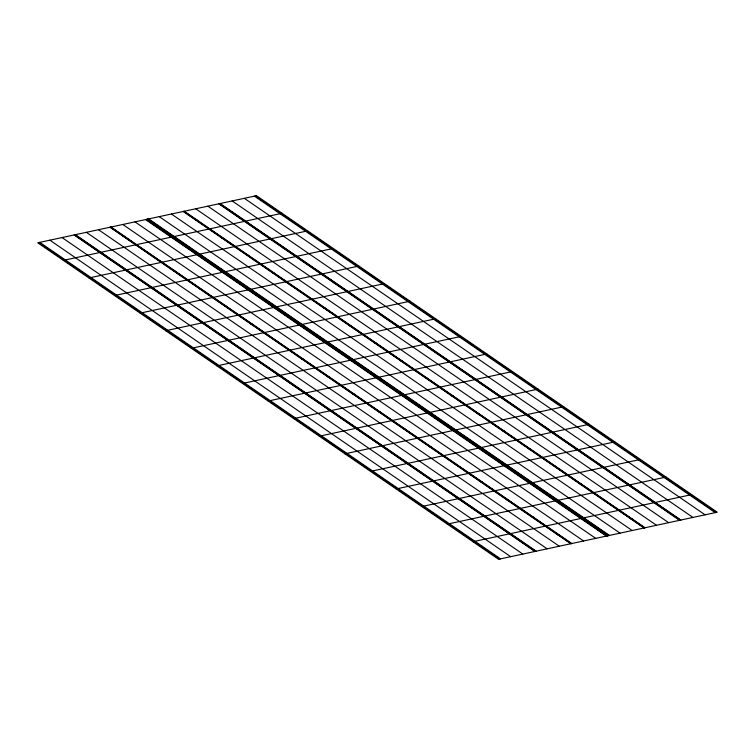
<?xml version="1.0" encoding="UTF-8"?>
<svg xmlns="http://www.w3.org/2000/svg" width="755" height="755" viewBox="0 0 755 755"><rect width="100%" height="100%" fill="white"/><g stroke="black" fill="none" stroke-linecap="round" stroke-linejoin="round"><path stroke-width="1.13" d="M87.174 243.705L88.184 243.487M122.772 236.041L123.792 235.815M196.017 220.262L197.027 220.045M231.625 212.599L232.634 212.381M63.354 260.381L282.059 213.287M112.769 261.287L113.778 261.07M148.376 253.623L149.386 253.406M221.611 237.844L222.631 237.627M257.219 230.181L258.238 229.964M88.948 277.963L307.653 230.87M138.373 278.869L139.382 278.652M173.98 271.205L174.99 270.988M247.215 255.435L248.225 255.209M282.823 247.763L283.833 247.546M114.552 295.545L333.257 248.452M163.967 296.451L164.977 296.234M199.575 288.787L200.585 288.57M272.819 273.017L273.829 272.8M308.427 265.345L309.437 265.128M140.147 313.136L358.851 266.034M189.571 314.042L190.581 313.816M225.179 306.37L226.189 306.152M298.414 290.6L299.424 290.382M334.021 282.927L335.031 282.71M165.751 330.718L384.455 283.616M215.166 331.624L216.185 331.407M250.773 323.952L251.783 323.735M324.018 308.182L325.027 307.964M359.625 300.518L360.635 300.292M191.345 348.3L410.05 301.198M240.769 349.206L241.779 348.989M276.377 341.534L277.387 341.317M349.612 325.764L350.631 325.547M385.22 318.1L386.23 317.883M216.949 365.882L435.654 318.789M266.364 366.788L267.383 366.571M301.972 359.116L302.991 358.899M375.216 343.346L376.226 343.129M410.824 335.682L411.834 335.465M242.544 383.464L461.258 336.371M291.968 384.37L292.978 384.153M327.576 376.707L328.585 376.481M400.811 360.928L401.83 360.711M436.418 353.264L437.438 353.047M268.148 401.047L486.852 353.953M317.562 401.953L318.582 401.736M353.17 394.289L354.189 394.072M426.415 378.519L427.424 378.293M462.022 370.847L463.032 370.63M293.742 418.629L512.456 371.536M343.166 419.535L344.176 419.318M378.774 411.871L379.784 411.654M452.009 396.101L453.028 395.884M487.617 388.429L488.636 388.212M319.346 436.211L538.051 389.118M368.77 437.117L369.78 436.9M404.369 429.453L405.388 429.236M477.613 413.683L478.623 413.466M513.221 406.011L514.231 405.794M344.95 453.802L563.655 406.7M394.365 454.708L395.375 454.482M429.973 447.036L430.982 446.818M503.217 431.265L504.227 431.048M538.815 423.593L539.834 423.376M370.545 471.384L589.249 424.282M419.969 472.29L420.979 472.073M455.576 464.618L456.586 464.4M528.811 448.848L529.821 448.63M564.419 441.184L565.429 440.958M396.148 488.966L614.853 441.864M445.563 489.872L446.573 489.655M481.171 482.2L482.181 481.983M554.415 466.43L555.425 466.212M590.023 458.766L591.033 458.549M421.743 506.548L640.448 459.455M471.167 507.454L472.177 507.237M506.775 499.791L507.785 499.565M580.01 484.012L581.02 483.795M615.618 476.348L616.627 476.131M447.347 524.13L666.052 477.037M496.762 525.036L497.781 524.819M532.369 517.373L533.389 517.156M605.614 501.594L606.624 501.377M641.221 493.93L642.231 493.713M472.941 541.712L691.646 494.619M522.366 542.619L523.375 542.401M557.973 534.955L558.983 534.738M631.208 519.185L632.228 518.959M666.816 511.512L667.826 511.295M255.445 195.922L716.24 512.418M254.435 196.14L715.221 512.636M244.309 198.32L705.104 514.816M232.153 200.934L692.948 517.43M220.007 203.548L680.802 520.053M219.837 203.586L680.633 520.091M219.158 203.737L679.953 520.233M218.827 203.803L679.613 520.308M207.852 206.172L668.647 522.668M195.705 208.786L656.501 525.282M184.229 211.258L645.025 527.754M183.89 211.324L644.685 527.83M183.55 211.4L644.345 527.896M183.22 211.476L644.015 527.971M171.404 214.014L632.199 530.52M159.258 216.638L620.044 533.134M148.622 218.922L609.417 535.427M148.112 219.035L608.908 535.531M147.612 219.139L608.407 535.644M147.102 219.252L607.898 535.748M146.593 219.356L607.388 535.861M146.093 219.469L606.888 535.965M145.583 219.573L606.378 536.078M134.956 221.866L595.742 538.362M122.801 224.48L583.596 540.986M110.985 227.029L571.78 543.524M110.655 227.104L571.45 543.6M110.315 227.17L571.11 543.676M109.975 227.246L570.771 543.742M98.499 229.718L559.295 546.214M86.353 232.332L547.149 548.828M75.387 234.692L536.173 551.197M75.047 234.767L535.842 551.263M74.367 234.909L535.163 551.414M74.198 234.947L534.993 551.452M62.052 237.57L522.847 554.066M49.896 240.184L510.691 556.68M39.779 242.364L500.565 558.86M38.76 242.582L499.555 559.077M256.455 195.705L37.75 242.799L498.545 559.295L717.25 512.201L256.455 195.705"/></g></svg>
